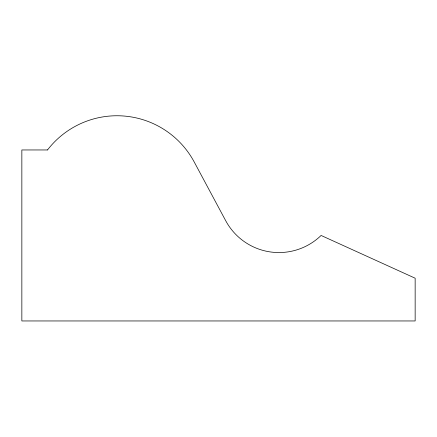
<?xml version="1.0" encoding="UTF-8"?>
<svg xmlns="http://www.w3.org/2000/svg" width="437" height="437" viewBox="0 0 437 437"><rect width="100%" height="100%" fill="white"/><g stroke="black" fill="none" stroke-linecap="round" stroke-linejoin="round"><path stroke-width="0.66" d="M47.502 149.957L21.85 149.957L21.85 320.955L415.15 320.955L415.15 278.205L321.102 235.456A60.464 60.464 0 0 1 225.672 220.663L194.214 161.985A87.646 87.646 0 0 0 47.502 149.957"/></g></svg>
